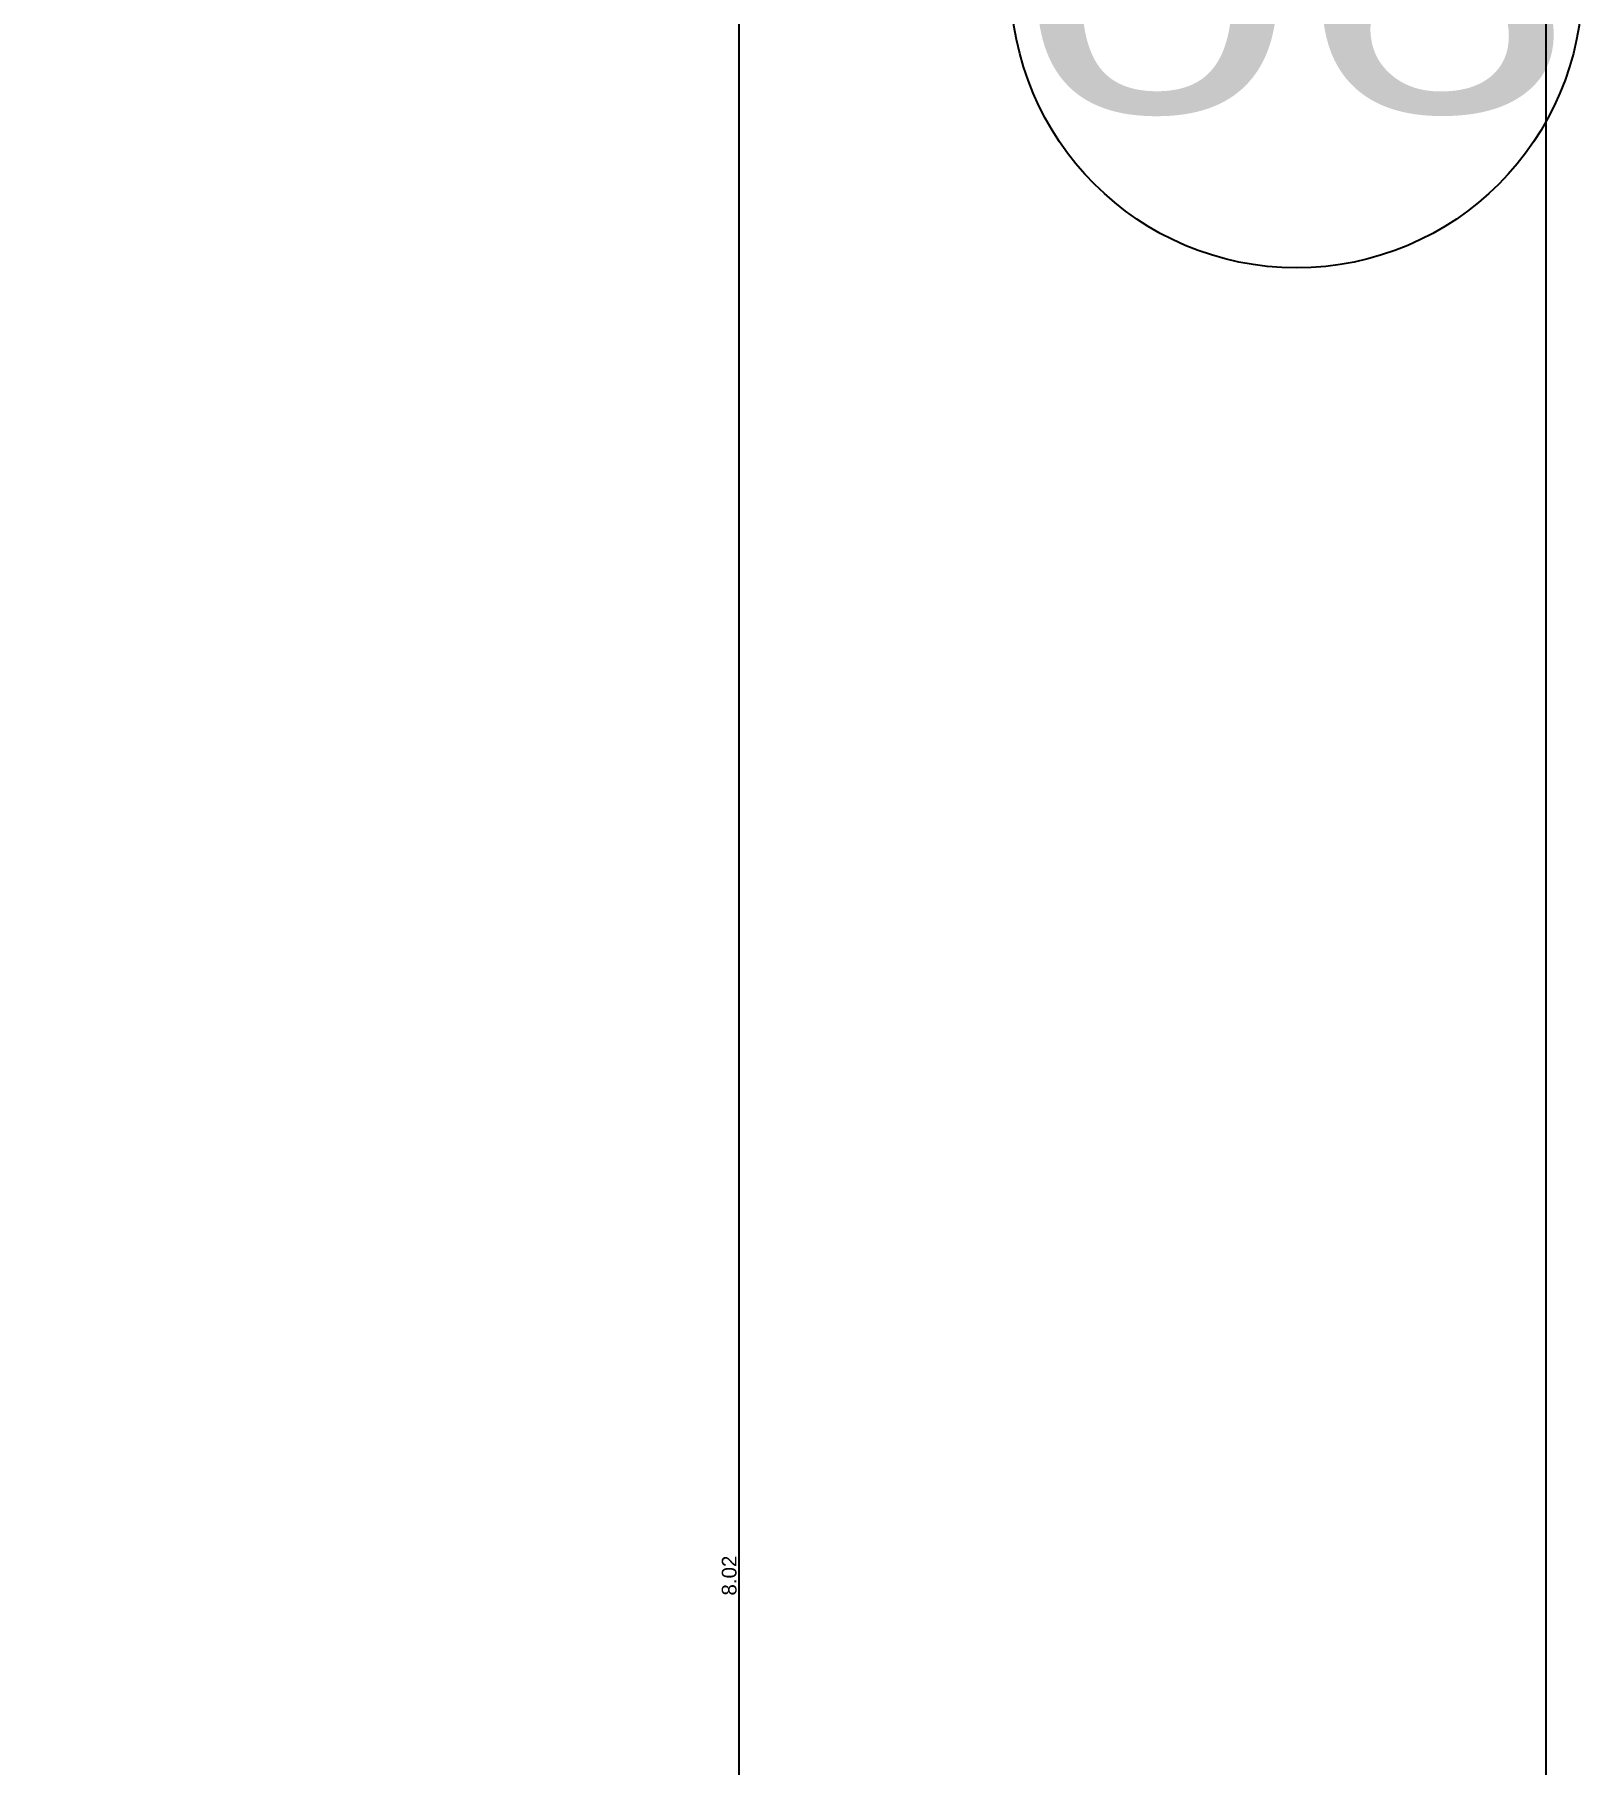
# Model space of a CAD drawing. Header units: millimetres. Extents: x -967 to 876, y -355 to 681.
# Drawn here: x -17.871 to -13.973, y -225.035 to -220.68 of the extents above; entities that cross this region are included whole.
import ezdxf

# ---------------------------------------------------------------- set-up
doc = ezdxf.new("R2010")
doc.units = ezdxf.units.MM
doc.layers.get('Defpoints').update_dxf_attribs({"color": 8})
for name, color, linetype in [('1amobla', 253, 'Continuous'), ('_ACHU3', 253, 'Continuous'), ('Arqu', 8, 'Continuous'), ('GG_PISO 1', 251, 'Continuous')]:
    doc.layers.add(name, color=color, linetype=linetype)
doc.layers.add('Muro', color=9, linetype='Continuous', lineweight=40)
doc.styles.add('ROMANS', font='arial.ttf')
doc.styles.add('style2', font='arial.ttf', dxfattribs={"width": 1.5})
doc.dimstyles.new('1-10', dxfattribs={"dimscale": 10, "dimtxt": 0.0037, "dimasz": 0.001, "dimexe": 0.0018, "dimexo": 0.0018, "dimgap": 0.0005, "dimtad": 1, "dimzin": 4, "dimdsep": 46, "dimtxsty": 'ROMANS', "dimblk": 'ARCHTICK', "dimcen": 0.003, "dimdle": 0.0015, "dimclrd": 1, "dimclre": 1, "dimclrt": 4, "dimadec": 0, "dimazin": 0, "dimtfac": 1, "dimtix": 1, "dimtmove": 2, "dimatfit": 3, "dimldrblk": 'flecha', "dimfxl": 1, "dimtolj": 1, "dimtzin": 4, "dimarcsym": 0})

# ---------------------------------------------------------------- blocks, each defined once
blk = doc.blocks.new('_ArchTick')
at = {"color": 0, "linetype": 'ByBlock', "const_width": 0.15}
blk.add_lwpolyline([(-0.5, -0.5), (0.5, 0.5)], dxfattribs=at)
blk = doc.blocks.new('*D91')
at = {"layer": 'Arqu', "lineweight": -2, "transparency": 16777216}
for p, q in [((-15.43076396083384, -220.5473403389467), (-16.1155873805178, -220.5473403389467)), ((-16.0975873805178, -220.5323403389467), (-16.0975873805178, -228.587337605781)), ((-15.43076396083384, -228.5723376057811), (-16.1155873805178, -228.5723376057811))]:
    blk.add_line(p, q, dxfattribs=at)
at = {"layer": 'Defpoints', "color": 0, "transparency": 16777216}
for p in [(-15.41276396083384, -220.5473403389467), (-16.0975873805178, -228.5723376057811), (-15.41276396083384, -228.5723376057811)]:
    blk.add_point(p, dxfattribs=at)
at = {"layer": 'Arqu', "lineweight": -2, "transparency": 16777216, "xscale": 0.01, "yscale": 0.01, "zscale": 0.01}
for p, rotation in [((-16.0975873805178, -220.5473403389467), 90), ((-16.0975873805178, -228.5723376057811), 270)]:
    blk.add_blockref('_ArchTick', p, dxfattribs=dict(at, rotation=rotation))
at = {"layer": 'Arqu', "transparency": 16777216, "insert": (-16.12147858106356, -224.5598389723638), "char_height": 0.03700000000000001, "attachment_point": 5, "rotation": 90, "style": 'ROMANS'}
blk.add_mtext('\\A1;8.02', dxfattribs=at)
blk = doc.blocks.new('flecha')
at = {"layer": '_ACHU3', "linetype": 'Continuous', "lineweight": 0}
h = blk.add_hatch(color=255, dxfattribs=at)
h.dxf.hatch_style = 1
h.paths.add_polyline_path([(0, 0), (2.440939012883973, 0.4295472710209653), (2.440800316075634, 0.0184022549506153), (3.999699078682168, 0.0299991699157545), (4.000145416610846, -0.0299991699157545), (2.440937037757976, -0.0419800445802139), (2.440935414322666, -0.4295472711578441)])
at = {"layer": '_ACHU3', "linetype": 'Continuous', "lineweight": 0, "flags": 128}
blk.add_lwpolyline([(0, 0), (2.440939012883973, 0.4295472710209653), (2.440800316075634, 0.0184022549506153), (2.440800316075634, 0.0184022549506153), (3.999699078682168, 0.0299991699157545), (4.000145416610846, -0.0299991699157545), (2.440937037757976, -0.0419800445802139), (2.440935414322666, -0.4295472711578441), (0, 0)], dxfattribs=at)
blk = doc.blocks.new('estructura etapa 3')
at = {"layer": 'GG_PISO 1', "linetype": 'Continuous'}
blk.add_circle((-45.98170003574967, -6703.673835745166), 0.719822294522596, dxfattribs=at)
at = {"layer": 'GG_PISO 1', "style": 'style2', "width": 1.5}
blk.add_text('06', height=0.6030684033583463, rotation=0.02931006920963407, dxfattribs=at).set_placement((-46.68404771398525, -6704.00353946228))
blk = doc.blocks.new('A$C2bc9fe95')
at = {"layer": '1amobla', "color": 7, "linetype": 'Continuous', "ltscale": 0.3, "true_color": 0xffffff}
blk.add_lwpolyline([(0.1999999999998181, 62.45101282107453), (53.24129785261221, 62.45101282107453), (53.24129785261221, 0.2000000000000455), (0.1999999999998181, 0.2000000000000455)], close=True, dxfattribs=at)
at = {"layer": 'Muro'}
blk.add_blockref('estructura etapa 3', (98.59489951628757, 6716.148833015373), dxfattribs=at)

msp = doc.modelspace()

# ---------------------------------------------------------------- block references
msp.add_blockref('A$C2bc9fe95', (-67.30614115166433, -233.0222997570961))

# ---------------------------------------------------------------- dimensions: what is measured, and where the dimension line sits
at = {"layer": 'Arqu'}
dim = msp.add_linear_dim(base=(-16.0975873805178, -228.5723376057811), p1=(-15.41276396083383, -220.5473403389466), p2=(-15.41276396083383, -228.5723376057809), angle=90, dimstyle='1-10', override={"dimclrd": 256, "dimclre": 256, "dimclrt": 256}, dxfattribs=at)
dim.commit()
dim.dimension.update_dxf_attribs({"geometry": '*D91', "text_midpoint": (-16.12147858106356, -224.5598389723638)})

doc.saveas('drawing.dxf')
